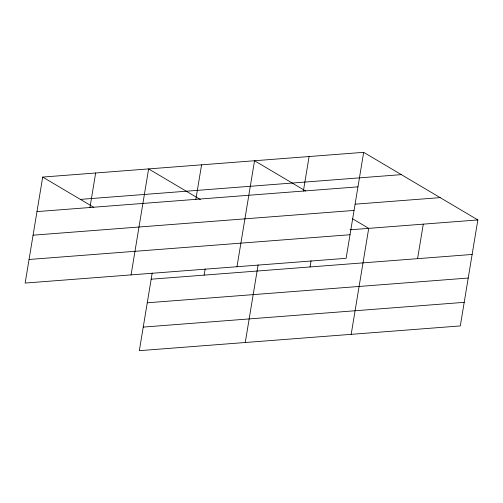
<?xml version="1.0" encoding="UTF-8"?>
<svg xmlns="http://www.w3.org/2000/svg" width="503" height="503" viewBox="0 0 503 503"><rect width="100%" height="100%" fill="white"/><g stroke="black" fill="none" stroke-linecap="round" stroke-linejoin="round"><path stroke-width="0.75" d="M42.698 177.075L25.15 283.063L346.121 258.309L363.669 152.327L42.698 177.075L93.765 207.318M89.943 207.513L95.658 172.994M131.069 274.896L148.618 168.907L200.351 199.546M152.183 273.072L139.331 350.673L460.302 325.925L477.85 219.937L363.669 152.327M195.862 199.345L201.577 164.827M204.124 275.122L205.142 268.986M236.988 266.728L254.537 160.74L305.604 190.977M245.257 342.505L258.102 264.905M303.384 191.052L309.1 156.534M310.043 266.955L311.061 260.818M351.176 334.338L368.718 228.349L352.572 218.786M417.572 258.661L423.287 224.143M80.379 199.389L401.344 174.635M36.983 211.6L357.954 186.846M355.206 204.174L440.169 197.622M33.079 235.184L354.049 210.43M350.031 229.796L477.85 219.937M29.055 259.479L350.025 234.731M151.164 279.209L472.135 254.455M147.26 302.793L468.23 278.04M143.236 327.088L464.206 302.341"/></g></svg>
